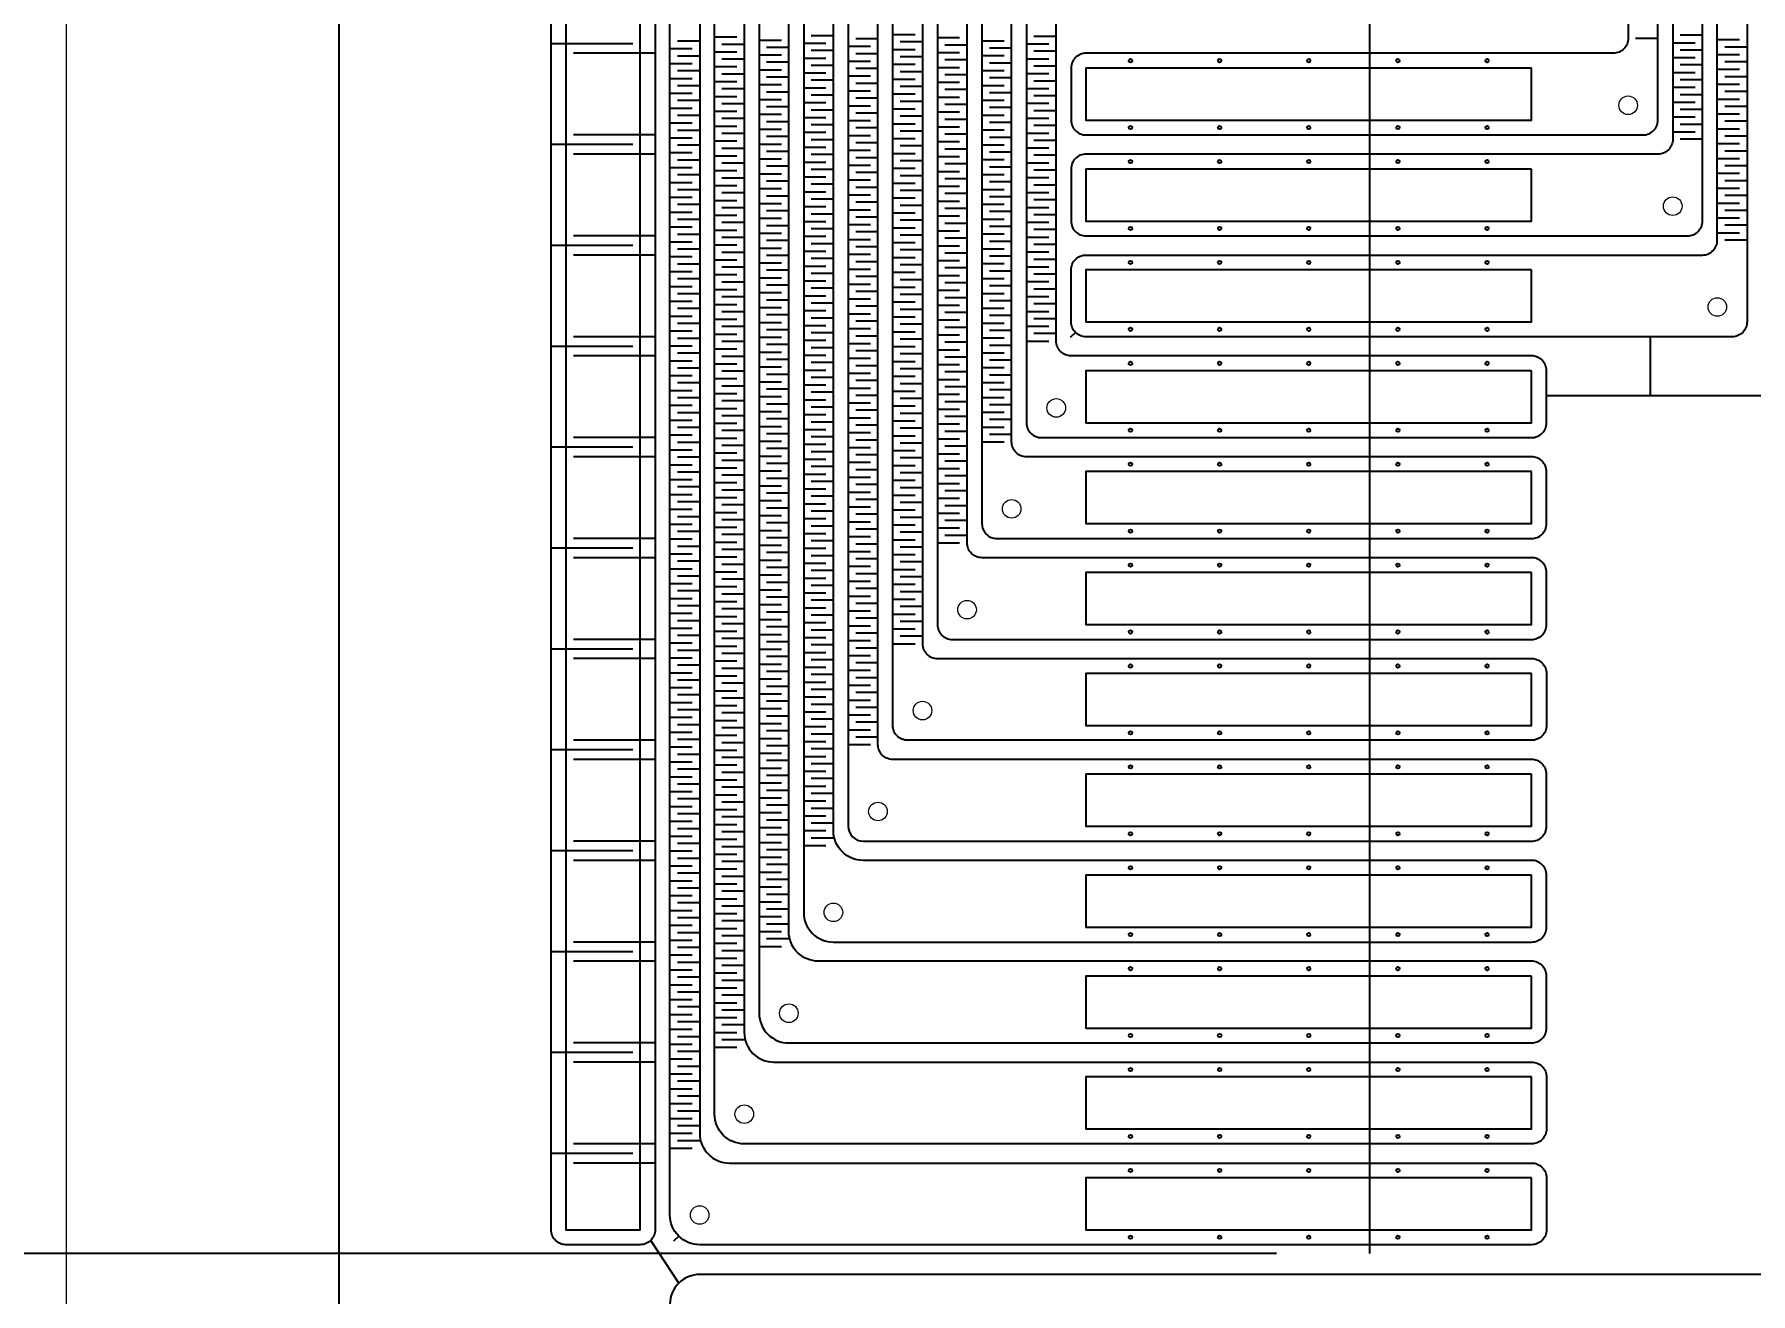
# Model space of a CAD drawing. Header units: millimetres. Extents: x -11.4 to 40, y -7.5 to 70.
# Drawn here: x -0.22 to 11.34, y 7.46 to 15.93 of the extents above; entities that cross this region are included whole.
import ezdxf

# ---------------------------------------------------------------- set-up
doc = ezdxf.new("R2010")
doc.units = ezdxf.units.MM
for name, color, linetype in [('Cut Through All', 3, 'Continuous'), ('DEF POINTS', 7, 'Continuous'), ('Expose Silicone', 1, 'Continuous'), ('Metal Tracks', 2, 'Continuous')]:
    doc.layers.add(name, color=color, linetype=linetype)
doc.styles.get("Standard").update_dxf_attribs({"font": 'arial.ttf'})
doc.dimstyles.new('ISO-25', dxfattribs={"dimtxt": 2.5, "dimasz": 2.5, "dimexe": 1.25, "dimexo": 0.625, "dimtad": 1, "dimtxsty": 'Standard', "dimcen": 2.5, "dimadec": 0, "dimazin": 0, "dimtfac": 1, "dimtmove": 0, "dimatfit": 3, "dimfxl": 1, "dimarcsym": 0})

# ---------------------------------------------------------------- blocks, each defined once
blk = doc.blocks.new('*D20')
at = {"layer": 'Defpoints', "color": 0, "lineweight": -2, "transparency": 16777216}
for p, q in [((8.144, 17.226), (-3.364, 17.226)), ((-2.114, 10.226), (-2.114, 14.726)), ((8.144, 7.726), (-3.364, 7.726))]:
    blk.add_line(p, q, dxfattribs=at)
at = {"layer": 'Defpoints', "color": 0, "transparency": 16777216}
for p in [(-2.114, 17.226), (8.769, 17.226), (8.769, 7.726)]:
    blk.add_point(p, dxfattribs=at)
for points in [[(-2.53, 14.726), (-1.697, 14.726), (-2.114, 17.226)], [(-2.53, 10.226), (-1.697, 10.226), (-2.114, 7.726)]]:
    blk.add_solid(points, dxfattribs=at)
at = {"layer": 'Defpoints', "color": 0, "transparency": 16777216, "insert": (-4.241, 12.476), "char_height": 2.5, "attachment_point": 5, "rotation": 90}
blk.add_mtext('9,5', dxfattribs=at)
blk = doc.blocks.new('*D21')
at = {"layer": 'Defpoints', "color": 0, "lineweight": -2, "transparency": 16777216}
for p, q in [((-7.59, 10.226), (-7.59, 12.726)), ((8.144, 7.726), (-8.84, 7.726)), ((-7.59, 7.726), (-7.59, 5.296)), ((8.211, 5.296), (-8.84, 5.296)), ((-7.59, 2.796), (-7.59, -7.491))]:
    blk.add_line(p, q, dxfattribs=at)
at = {"layer": 'Defpoints', "color": 0, "transparency": 16777216}
for p in [(8.769, 7.726), (-7.59, 5.296), (8.836, 5.296)]:
    blk.add_point(p, dxfattribs=at)
for points in [[(-8.006, 10.226), (-7.173, 10.226), (-7.59, 7.726)], [(-8.006, 2.796), (-7.173, 2.796), (-7.59, 5.296)]]:
    blk.add_solid(points, dxfattribs=at)
at = {"layer": 'Defpoints', "color": 0, "transparency": 16777216, "insert": (-9.717, -3.597), "char_height": 2.5, "attachment_point": 5, "rotation": 90}
blk.add_mtext('2,43', dxfattribs=at)

msp = doc.modelspace()

# ---------------------------------------------------------------- linework, layer by layer
at = {"layer": 'Cut Through All'}
msp.add_lwpolyline([(6.411, 50.491), (6.411, 23.865, -0.198912), (5.972, 22.804), (2.418, 19.25, 0.100333), (1.979, 18.588, 0.09665), (1.832, 17.836), (1.832, 7.109, 0.198912), (2.418, 5.695), (6.031, 2.083, 0.198912), (7.798, 1.35), (14.924, 1.35, 0.198912), (16.692, 2.083), (20.305, 5.695, 0.198912), (20.89, 7.109), (20.895, 17.836, 0.090554), (20.744, 18.588, 0.100333), (20.305, 19.25), (16.751, 22.804, -0.198912), (16.311, 23.865), (16.311, 50.491, -1)], format="xyb", dxfattribs=at)
at = {"layer": 'DEF POINTS', "linetype": 'Continuous', "lineweight": 0}
msp.add_lwpolyline([(0, 0), (0, 70), (40, 70), (40, 0)], close=True, dxfattribs=at)
at = {"layer": 'Defpoints'}
msp.add_line((8.769, 17.226), (8.769, 7.726), dxfattribs=at)
at = {"layer": 'Expose Silicone'}
for points in [[(3.361, 17.063), (3.361, 7.886), (3.861, 7.886), (3.861, 17.063)], [(9.861, 15.705), (6.861, 15.705), (6.861, 15.355), (9.861, 15.355)], [(9.861, 15.026), (6.861, 15.026), (6.861, 14.676), (9.861, 14.676)], [(9.861, 14.347), (6.861, 14.347), (6.861, 13.997), (9.861, 13.997)], [(9.861, 13.668), (6.861, 13.668), (6.861, 13.318), (9.861, 13.318)], [(9.861, 12.989), (6.861, 12.989), (6.861, 12.639), (9.861, 12.639)], [(9.861, 12.31), (6.861, 12.31), (6.861, 11.96), (9.861, 11.96)], [(9.861, 11.631), (6.861, 11.631), (6.861, 11.281), (9.861, 11.281)], [(9.861, 10.952), (6.861, 10.952), (6.861, 10.602), (9.861, 10.602)], [(9.861, 10.273), (6.861, 10.273), (6.861, 9.923), (9.861, 9.923)], [(9.861, 9.594), (6.861, 9.594), (6.861, 9.244), (9.861, 9.244)], [(9.861, 8.915), (6.861, 8.915), (6.861, 8.565), (9.861, 8.565)], [(9.861, 8.236), (6.861, 8.236), (6.861, 7.886), (9.861, 7.886)]]:
    msp.add_lwpolyline(points, close=True, dxfattribs=at)
at = {"layer": 'Metal Tracks'}
for p, q in [((3.811, 15.869), (3.261, 15.869)), ((4.061, 15.836), (4.211, 15.836)), ((4.261, 15.886), (4.111, 15.886)), ((4.361, 15.915), (4.511, 15.915)), ((4.561, 15.865), (4.411, 15.865)), ((4.661, 15.894), (4.811, 15.894)), ((4.861, 15.844), (4.711, 15.844)), ((4.961, 15.873), (5.111, 15.873)), ((5.161, 15.923), (5.011, 15.923)), ((5.261, 15.852), (5.411, 15.852)), ((5.461, 15.902), (5.311, 15.902)), ((5.561, 15.931), (5.711, 15.931)), ((5.561, 15.831), (5.711, 15.831)), ((5.761, 15.881), (5.611, 15.881)), ((5.861, 15.91), (6.011, 15.91)), ((6.061, 15.86), (5.911, 15.86)), ((6.161, 15.889), (6.311, 15.889)), ((6.361, 15.839), (6.211, 15.839)), ((6.461, 15.868), (6.611, 15.868)), ((6.661, 15.918), (6.511, 15.918)), ((10.711, 15.905), (10.561, 15.905)), ((10.811, 15.876), (10.961, 15.876)), ((11.011, 15.926), (10.861, 15.926)), ((11.111, 15.897), (11.261, 15.897)), ((11.311, 15.847), (11.161, 15.847)), ((3.961, 15.805), (3.411, 15.805)), ((4.061, 15.736), (4.211, 15.736)), ((4.261, 15.786), (4.111, 15.786)), ((4.361, 15.815), (4.511, 15.815)), ((4.361, 15.715), (4.511, 15.715)), ((4.561, 15.765), (4.411, 15.765)), ((4.661, 15.794), (4.811, 15.794)), ((4.861, 15.744), (4.711, 15.744)), ((4.961, 15.773), (5.111, 15.773)), ((5.161, 15.823), (5.011, 15.823)), ((5.161, 15.723), (5.011, 15.723)), ((5.261, 15.752), (5.411, 15.752)), ((5.461, 15.802), (5.311, 15.802)), ((5.561, 15.731), (5.711, 15.731)), ((5.761, 15.781), (5.611, 15.781)), ((5.861, 15.81), (6.011, 15.81)), ((6.061, 15.76), (5.911, 15.76)), ((6.161, 15.789), (6.311, 15.789)), ((6.361, 15.739), (6.211, 15.739)), ((6.461, 15.768), (6.611, 15.768)), ((6.661, 15.818), (6.511, 15.818)), ((6.661, 15.718), (6.511, 15.718)), ((10.811, 15.776), (10.961, 15.776)), ((11.011, 15.826), (10.861, 15.826)), ((11.011, 15.726), (10.861, 15.726)), ((11.111, 15.797), (11.261, 15.797)), ((11.311, 15.747), (11.161, 15.747)), ((4.061, 15.636), (4.211, 15.636)), ((4.261, 15.686), (4.111, 15.686)), ((4.361, 15.615), (4.511, 15.615)), ((4.561, 15.665), (4.411, 15.665)), ((4.661, 15.694), (4.811, 15.694)), ((4.861, 15.644), (4.711, 15.644)), ((4.961, 15.673), (5.111, 15.673)), ((5.161, 15.623), (5.011, 15.623)), ((5.261, 15.652), (5.411, 15.652)), ((5.461, 15.702), (5.311, 15.702)), ((5.461, 15.602), (5.311, 15.602)), ((5.561, 15.631), (5.711, 15.631)), ((5.761, 15.681), (5.611, 15.681)), ((5.861, 15.71), (6.011, 15.71)), ((5.861, 15.61), (6.011, 15.61)), ((6.061, 15.66), (5.911, 15.66)), ((6.161, 15.689), (6.311, 15.689)), ((6.361, 15.639), (6.211, 15.639)), ((6.461, 15.668), (6.611, 15.668)), ((6.661, 15.618), (6.511, 15.618)), ((10.811, 15.676), (10.961, 15.676)), ((11.011, 15.626), (10.861, 15.626)), ((11.111, 15.697), (11.261, 15.697)), ((11.111, 15.597), (11.261, 15.597)), ((11.311, 15.647), (11.161, 15.647)), ((4.061, 15.536), (4.211, 15.536)), ((4.261, 15.586), (4.111, 15.586)), ((4.261, 15.486), (4.111, 15.486)), ((4.361, 15.515), (4.511, 15.515)), ((4.561, 15.565), (4.411, 15.565)), ((4.661, 15.594), (4.811, 15.594)), ((4.661, 15.494), (4.811, 15.494)), ((4.861, 15.544), (4.711, 15.544)), ((4.961, 15.573), (5.111, 15.573)), ((5.161, 15.523), (5.011, 15.523)), ((5.261, 15.552), (5.411, 15.552)), ((5.461, 15.502), (5.311, 15.502)), ((5.561, 15.531), (5.711, 15.531)), ((5.761, 15.581), (5.611, 15.581)), ((5.861, 15.51), (6.011, 15.51)), ((6.061, 15.56), (5.911, 15.56)), ((6.161, 15.589), (6.311, 15.589)), ((6.161, 15.489), (6.311, 15.489)), ((6.361, 15.539), (6.211, 15.539)), ((6.461, 15.568), (6.611, 15.568)), ((6.661, 15.518), (6.511, 15.518)), ((10.811, 15.576), (10.961, 15.576)), ((11.011, 15.526), (10.861, 15.526)), ((11.111, 15.497), (11.261, 15.497)), ((11.311, 15.547), (11.161, 15.547)), ((4.061, 15.436), (4.211, 15.436)), ((4.261, 15.386), (4.111, 15.386)), ((4.361, 15.415), (4.511, 15.415)), ((4.561, 15.465), (4.411, 15.465)), ((4.661, 15.394), (4.811, 15.394)), ((4.861, 15.444), (4.711, 15.444)), ((4.961, 15.473), (5.111, 15.473)), ((4.961, 15.373), (5.111, 15.373)), ((5.161, 15.423), (5.011, 15.423)), ((5.261, 15.452), (5.411, 15.452)), ((5.461, 15.402), (5.311, 15.402)), ((5.561, 15.431), (5.711, 15.431)), ((5.761, 15.481), (5.611, 15.481)), ((5.761, 15.381), (5.611, 15.381)), ((5.861, 15.41), (6.011, 15.41)), ((6.061, 15.46), (5.911, 15.46)), ((6.161, 15.389), (6.311, 15.389)), ((6.361, 15.439), (6.211, 15.439)), ((6.461, 15.468), (6.611, 15.468)), ((6.461, 15.368), (6.611, 15.368)), ((6.661, 15.418), (6.511, 15.418)), ((10.811, 15.476), (10.961, 15.476)), ((10.811, 15.376), (10.961, 15.376)), ((11.011, 15.426), (10.861, 15.426)), ((11.111, 15.397), (11.261, 15.397)), ((11.311, 15.447), (11.161, 15.447)), ((3.961, 15.255), (3.411, 15.255)), ((4.061, 15.336), (4.211, 15.336)), ((4.261, 15.286), (4.111, 15.286)), ((4.361, 15.315), (4.511, 15.315)), ((4.561, 15.365), (4.411, 15.365)), ((4.561, 15.265), (4.411, 15.265)), ((4.661, 15.294), (4.811, 15.294)), ((4.861, 15.344), (4.711, 15.344)), ((4.961, 15.273), (5.111, 15.273)), ((5.161, 15.323), (5.011, 15.323)), ((5.261, 15.352), (5.411, 15.352)), ((5.261, 15.252), (5.411, 15.252)), ((5.461, 15.302), (5.311, 15.302)), ((5.561, 15.331), (5.711, 15.331)), ((5.761, 15.281), (5.611, 15.281)), ((5.861, 15.31), (6.011, 15.31)), ((6.061, 15.36), (5.911, 15.36)), ((6.061, 15.26), (5.911, 15.26)), ((6.161, 15.289), (6.311, 15.289)), ((6.361, 15.339), (6.211, 15.339)), ((6.461, 15.268), (6.611, 15.268)), ((6.661, 15.318), (6.511, 15.318)), ((10.811, 15.276), (10.961, 15.276)), ((11.011, 15.326), (10.861, 15.326)), ((11.111, 15.297), (11.261, 15.297)), ((11.311, 15.347), (11.161, 15.347)), ((3.811, 15.19), (3.261, 15.19)), ((4.061, 15.236), (4.211, 15.236)), ((4.061, 15.136), (4.211, 15.136)), ((4.261, 15.186), (4.111, 15.186)), ((4.361, 15.215), (4.511, 15.215)), ((4.561, 15.165), (4.411, 15.165)), ((4.661, 15.194), (4.811, 15.194)), ((4.861, 15.244), (4.711, 15.244)), ((4.861, 15.144), (4.711, 15.144)), ((4.961, 15.173), (5.111, 15.173)), ((5.161, 15.223), (5.011, 15.223)), ((5.261, 15.152), (5.411, 15.152)), ((5.461, 15.202), (5.311, 15.202)), ((5.561, 15.231), (5.711, 15.231)), ((5.761, 15.181), (5.611, 15.181)), ((5.861, 15.21), (6.011, 15.21)), ((6.061, 15.16), (5.911, 15.16)), ((6.161, 15.189), (6.311, 15.189)), ((6.361, 15.239), (6.211, 15.239)), ((6.361, 15.139), (6.211, 15.139)), ((6.461, 15.168), (6.611, 15.168)), ((6.661, 15.218), (6.511, 15.218)), ((11.011, 15.226), (10.861, 15.226)), ((11.111, 15.197), (11.261, 15.197)), ((11.311, 15.247), (11.161, 15.247)), ((11.311, 15.147), (11.161, 15.147)), ((3.961, 15.126), (3.411, 15.126)), ((4.061, 15.036), (4.211, 15.036)), ((4.261, 15.086), (4.111, 15.086)), ((4.361, 15.115), (4.511, 15.115)), ((4.561, 15.065), (4.411, 15.065)), ((4.661, 15.094), (4.811, 15.094)), ((4.861, 15.044), (4.711, 15.044)), ((4.961, 15.073), (5.111, 15.073)), ((5.161, 15.123), (5.011, 15.123)), ((5.161, 15.023), (5.011, 15.023)), ((5.261, 15.052), (5.411, 15.052)), ((5.461, 15.102), (5.311, 15.102)), ((5.561, 15.131), (5.711, 15.131)), ((5.561, 15.031), (5.711, 15.031)), ((5.761, 15.081), (5.611, 15.081)), ((5.861, 15.11), (6.011, 15.11)), ((6.061, 15.06), (5.911, 15.06)), ((6.161, 15.089), (6.311, 15.089)), ((6.361, 15.039), (6.211, 15.039)), ((6.461, 15.068), (6.611, 15.068)), ((6.661, 15.118), (6.511, 15.118)), ((11.111, 15.097), (11.261, 15.097)), ((11.311, 15.047), (11.161, 15.047)), ((4.061, 14.936), (4.211, 14.936)), ((4.261, 14.986), (4.111, 14.986)), ((4.361, 15.015), (4.511, 15.015)), ((4.361, 14.915), (4.511, 14.915)), ((4.561, 14.965), (4.411, 14.965)), ((4.661, 14.994), (4.811, 14.994)), ((4.861, 14.944), (4.711, 14.944)), ((4.961, 14.973), (5.111, 14.973)), ((5.161, 14.923), (5.011, 14.923)), ((5.261, 14.952), (5.411, 14.952)), ((5.461, 15.002), (5.311, 15.002)), ((5.561, 14.931), (5.711, 14.931)), ((5.761, 14.981), (5.611, 14.981)), ((5.861, 15.01), (6.011, 15.01)), ((5.861, 14.91), (6.011, 14.91)), ((6.061, 14.96), (5.911, 14.96)), ((6.161, 14.989), (6.311, 14.989)), ((6.361, 14.939), (6.211, 14.939)), ((6.461, 14.968), (6.611, 14.968)), ((6.661, 15.018), (6.511, 15.018)), ((6.661, 14.918), (6.511, 14.918)), ((11.111, 14.997), (11.261, 14.997)), ((11.311, 14.947), (11.161, 14.947)), ((4.061, 14.836), (4.211, 14.836)), ((4.261, 14.886), (4.111, 14.886)), ((4.361, 14.815), (4.511, 14.815)), ((4.561, 14.865), (4.411, 14.865)), ((4.661, 14.894), (4.811, 14.894)), ((4.661, 14.794), (4.811, 14.794)), ((4.861, 14.844), (4.711, 14.844)), ((4.961, 14.873), (5.111, 14.873)), ((5.161, 14.823), (5.011, 14.823)), ((5.261, 14.852), (5.411, 14.852)), ((5.461, 14.902), (5.311, 14.902)), ((5.461, 14.802), (5.311, 14.802)), ((5.561, 14.831), (5.711, 14.831)), ((5.761, 14.881), (5.611, 14.881)), ((5.861, 14.81), (6.011, 14.81)), ((6.061, 14.86), (5.911, 14.86)), ((6.161, 14.889), (6.311, 14.889)), ((6.161, 14.789), (6.311, 14.789)), ((6.361, 14.839), (6.211, 14.839)), ((6.461, 14.868), (6.611, 14.868)), ((6.661, 14.818), (6.511, 14.818)), ((11.111, 14.897), (11.261, 14.897)), ((11.111, 14.797), (11.261, 14.797)), ((11.311, 14.847), (11.161, 14.847)), ((4.061, 14.736), (4.211, 14.736)), ((4.261, 14.786), (4.111, 14.786)), ((4.261, 14.686), (4.111, 14.686)), ((4.361, 14.715), (4.511, 14.715)), ((4.561, 14.765), (4.411, 14.765)), ((4.661, 14.694), (4.811, 14.694)), ((4.861, 14.744), (4.711, 14.744)), ((4.961, 14.773), (5.111, 14.773)), ((4.961, 14.673), (5.111, 14.673)), ((5.161, 14.723), (5.011, 14.723)), ((5.261, 14.752), (5.411, 14.752)), ((5.461, 14.702), (5.311, 14.702)), ((5.561, 14.731), (5.711, 14.731)), ((5.761, 14.781), (5.611, 14.781)), ((5.761, 14.681), (5.611, 14.681)), ((5.861, 14.71), (6.011, 14.71)), ((6.061, 14.76), (5.911, 14.76)), ((6.161, 14.689), (6.311, 14.689)), ((6.361, 14.739), (6.211, 14.739)), ((6.461, 14.768), (6.611, 14.768)), ((6.661, 14.718), (6.511, 14.718)), ((11.111, 14.697), (11.261, 14.697)), ((11.311, 14.747), (11.161, 14.747)), ((3.961, 14.576), (3.411, 14.576)), ((4.061, 14.636), (4.211, 14.636)), ((4.261, 14.586), (4.111, 14.586)), ((4.361, 14.615), (4.511, 14.615)), ((4.561, 14.665), (4.411, 14.665)), ((4.561, 14.565), (4.411, 14.565)), ((4.661, 14.594), (4.811, 14.594)), ((4.861, 14.644), (4.711, 14.644)), ((4.961, 14.573), (5.111, 14.573)), ((5.161, 14.623), (5.011, 14.623)), ((5.261, 14.652), (5.411, 14.652)), ((5.461, 14.602), (5.311, 14.602)), ((5.561, 14.631), (5.711, 14.631)), ((5.761, 14.581), (5.611, 14.581)), ((5.861, 14.61), (6.011, 14.61)), ((6.061, 14.66), (5.911, 14.66)), ((6.061, 14.56), (5.911, 14.56)), ((6.161, 14.589), (6.311, 14.589)), ((6.361, 14.639), (6.211, 14.639)), ((6.461, 14.668), (6.611, 14.668)), ((6.461, 14.568), (6.611, 14.568)), ((6.661, 14.618), (6.511, 14.618)), ((11.111, 14.597), (11.261, 14.597)), ((11.311, 14.647), (11.161, 14.647)), ((3.811, 14.511), (3.261, 14.511)), ((3.961, 14.447), (3.411, 14.447)), ((4.061, 14.536), (4.211, 14.536)), ((4.261, 14.486), (4.111, 14.486)), ((4.361, 14.515), (4.511, 14.515)), ((4.561, 14.465), (4.411, 14.465)), ((4.661, 14.494), (4.811, 14.494)), ((4.861, 14.544), (4.711, 14.544)), ((4.861, 14.444), (4.711, 14.444)), ((4.961, 14.473), (5.111, 14.473)), ((5.161, 14.523), (5.011, 14.523)), ((5.261, 14.552), (5.411, 14.552)), ((5.261, 14.452), (5.411, 14.452)), ((5.461, 14.502), (5.311, 14.502)), ((5.561, 14.531), (5.711, 14.531)), ((5.761, 14.481), (5.611, 14.481)), ((5.861, 14.51), (6.011, 14.51)), ((6.061, 14.46), (5.911, 14.46)), ((6.161, 14.489), (6.311, 14.489)), ((6.361, 14.539), (6.211, 14.539)), ((6.461, 14.468), (6.611, 14.468)), ((6.661, 14.518), (6.511, 14.518)), ((11.311, 14.547), (11.161, 14.547)), ((4.061, 14.436), (4.211, 14.436)), ((4.061, 14.336), (4.211, 14.336)), ((4.261, 14.386), (4.111, 14.386)), ((4.361, 14.415), (4.511, 14.415)), ((4.561, 14.365), (4.411, 14.365)), ((4.661, 14.394), (4.811, 14.394)), ((4.861, 14.344), (4.711, 14.344)), ((4.961, 14.373), (5.111, 14.373)), ((5.161, 14.423), (5.011, 14.423)), ((5.261, 14.352), (5.411, 14.352)), ((5.461, 14.402), (5.311, 14.402)), ((5.561, 14.431), (5.711, 14.431)), ((5.561, 14.331), (5.711, 14.331)), ((5.761, 14.381), (5.611, 14.381)), ((5.861, 14.41), (6.011, 14.41)), ((6.061, 14.36), (5.911, 14.36)), ((6.161, 14.389), (6.311, 14.389)), ((6.361, 14.439), (6.211, 14.439)), ((6.361, 14.339), (6.211, 14.339)), ((6.461, 14.368), (6.611, 14.368)), ((6.661, 14.418), (6.511, 14.418)), ((4.061, 14.236), (4.211, 14.236)), ((4.261, 14.286), (4.111, 14.286)), ((4.361, 14.315), (4.511, 14.315)), ((4.361, 14.215), (4.511, 14.215)), ((4.561, 14.265), (4.411, 14.265)), ((4.661, 14.294), (4.811, 14.294)), ((4.861, 14.244), (4.711, 14.244)), ((4.961, 14.273), (5.111, 14.273)), ((5.161, 14.323), (5.011, 14.323)), ((5.161, 14.223), (5.011, 14.223)), ((5.261, 14.252), (5.411, 14.252)), ((5.461, 14.302), (5.311, 14.302)), ((5.561, 14.231), (5.711, 14.231)), ((5.761, 14.281), (5.611, 14.281)), ((5.861, 14.31), (6.011, 14.31)), ((6.061, 14.26), (5.911, 14.26)), ((6.161, 14.289), (6.311, 14.289)), ((6.361, 14.239), (6.211, 14.239)), ((6.461, 14.268), (6.611, 14.268)), ((6.661, 14.318), (6.511, 14.318)), ((6.661, 14.218), (6.511, 14.218)), ((4.061, 14.136), (4.211, 14.136)), ((4.261, 14.186), (4.111, 14.186)), ((4.361, 14.115), (4.511, 14.115)), ((4.561, 14.165), (4.411, 14.165)), ((4.661, 14.194), (4.811, 14.194)), ((4.861, 14.144), (4.711, 14.144)), ((4.961, 14.173), (5.111, 14.173)), ((5.161, 14.123), (5.011, 14.123)), ((5.261, 14.152), (5.411, 14.152)), ((5.461, 14.202), (5.311, 14.202)), ((5.461, 14.102), (5.311, 14.102)), ((5.561, 14.131), (5.711, 14.131)), ((5.761, 14.181), (5.611, 14.181)), ((5.861, 14.21), (6.011, 14.21)), ((5.861, 14.11), (6.011, 14.11)), ((6.061, 14.16), (5.911, 14.16)), ((6.161, 14.189), (6.311, 14.189)), ((6.361, 14.139), (6.211, 14.139)), ((6.461, 14.168), (6.611, 14.168)), ((6.661, 14.118), (6.511, 14.118)), ((4.061, 14.036), (4.211, 14.036)), ((4.261, 14.086), (4.111, 14.086)), ((4.261, 13.986), (4.111, 13.986)), ((4.361, 14.015), (4.511, 14.015)), ((4.561, 14.065), (4.411, 14.065)), ((4.661, 14.094), (4.811, 14.094)), ((4.661, 13.994), (4.811, 13.994)), ((4.861, 14.044), (4.711, 14.044)), ((4.961, 14.073), (5.111, 14.073)), ((5.161, 14.023), (5.011, 14.023)), ((5.261, 14.052), (5.411, 14.052)), ((5.461, 14.002), (5.311, 14.002)), ((5.561, 14.031), (5.711, 14.031)), ((5.761, 14.081), (5.611, 14.081)), ((5.761, 13.981), (5.611, 13.981)), ((5.861, 14.01), (6.011, 14.01)), ((6.061, 14.06), (5.911, 14.06)), ((6.161, 14.089), (6.311, 14.089)), ((6.161, 13.989), (6.311, 13.989)), ((6.361, 14.039), (6.211, 14.039)), ((6.461, 14.068), (6.611, 14.068)), ((6.661, 14.018), (6.511, 14.018)), ((3.961, 13.897), (3.411, 13.897)), ((4.061, 13.936), (4.211, 13.936)), ((4.261, 13.886), (4.111, 13.886)), ((4.361, 13.915), (4.511, 13.915)), ((4.561, 13.965), (4.411, 13.965)), ((4.561, 13.865), (4.411, 13.865)), ((4.661, 13.894), (4.811, 13.894)), ((4.861, 13.944), (4.711, 13.944)), ((4.961, 13.973), (5.111, 13.973)), ((4.961, 13.873), (5.111, 13.873)), ((5.161, 13.923), (5.011, 13.923)), ((5.261, 13.952), (5.411, 13.952)), ((5.461, 13.902), (5.311, 13.902)), ((5.561, 13.931), (5.711, 13.931)), ((5.761, 13.881), (5.611, 13.881)), ((5.861, 13.91), (6.011, 13.91)), ((6.061, 13.96), (5.911, 13.96)), ((6.161, 13.889), (6.311, 13.889)), ((6.361, 13.939), (6.211, 13.939)), ((6.461, 13.968), (6.611, 13.968)), ((6.461, 13.868), (6.611, 13.868)), ((6.661, 13.918), (6.511, 13.918)), ((6.791, 13.926), (6.755, 13.891)), ((10.661, 13.501), (10.661, 13.897)), ((3.811, 13.832), (3.261, 13.832)), ((3.961, 13.768), (3.411, 13.768)), ((4.061, 13.836), (4.211, 13.836)), ((4.261, 13.786), (4.111, 13.786)), ((4.361, 13.815), (4.511, 13.815)), ((4.561, 13.765), (4.411, 13.765)), ((4.661, 13.794), (4.811, 13.794)), ((4.861, 13.844), (4.711, 13.844)), ((4.961, 13.773), (5.111, 13.773)), ((5.161, 13.823), (5.011, 13.823)), ((5.261, 13.852), (5.411, 13.852)), ((5.261, 13.752), (5.411, 13.752)), ((5.461, 13.802), (5.311, 13.802)), ((5.561, 13.831), (5.711, 13.831)), ((5.761, 13.781), (5.611, 13.781)), ((5.861, 13.81), (6.011, 13.81)), ((6.061, 13.86), (5.911, 13.86)), ((6.061, 13.76), (5.911, 13.76)), ((6.161, 13.789), (6.311, 13.789)), ((6.361, 13.839), (6.211, 13.839)), ((4.061, 13.736), (4.211, 13.736)), ((4.061, 13.636), (4.211, 13.636)), ((4.261, 13.686), (4.111, 13.686)), ((4.361, 13.715), (4.511, 13.715)), ((4.561, 13.665), (4.411, 13.665)), ((4.661, 13.694), (4.811, 13.694)), ((4.861, 13.744), (4.711, 13.744)), ((4.861, 13.644), (4.711, 13.644)), ((4.961, 13.673), (5.111, 13.673)), ((5.161, 13.723), (5.011, 13.723)), ((5.261, 13.652), (5.411, 13.652)), ((5.461, 13.702), (5.311, 13.702)), ((5.561, 13.731), (5.711, 13.731)), ((5.761, 13.681), (5.611, 13.681)), ((5.861, 13.71), (6.011, 13.71)), ((6.061, 13.66), (5.911, 13.66)), ((6.161, 13.689), (6.311, 13.689)), ((6.361, 13.739), (6.211, 13.739)), ((6.361, 13.639), (6.211, 13.639)), ((4.061, 13.536), (4.211, 13.536)), ((4.261, 13.586), (4.111, 13.586)), ((4.361, 13.615), (4.511, 13.615)), ((4.561, 13.565), (4.411, 13.565)), ((4.661, 13.594), (4.811, 13.594)), ((4.861, 13.544), (4.711, 13.544)), ((4.961, 13.573), (5.111, 13.573)), ((5.161, 13.623), (5.011, 13.623)), ((5.161, 13.523), (5.011, 13.523)), ((5.261, 13.552), (5.411, 13.552)), ((5.461, 13.602), (5.311, 13.602)), ((5.561, 13.631), (5.711, 13.631)), ((5.561, 13.531), (5.711, 13.531)), ((5.761, 13.581), (5.611, 13.581)), ((5.861, 13.61), (6.011, 13.61)), ((6.061, 13.56), (5.911, 13.56)), ((6.161, 13.589), (6.311, 13.589)), ((6.361, 13.539), (6.211, 13.539)), ((4.061, 13.436), (4.211, 13.436)), ((4.261, 13.486), (4.111, 13.486)), ((4.361, 13.515), (4.511, 13.515)), ((4.361, 13.415), (4.511, 13.415)), ((4.561, 13.465), (4.411, 13.465)), ((4.661, 13.494), (4.811, 13.494)), ((4.861, 13.444), (4.711, 13.444)), ((4.961, 13.473), (5.111, 13.473)), ((5.161, 13.423), (5.011, 13.423)), ((5.261, 13.452), (5.411, 13.452)), ((5.461, 13.502), (5.311, 13.502)), ((5.461, 13.402), (5.311, 13.402)), ((5.561, 13.431), (5.711, 13.431)), ((5.761, 13.481), (5.611, 13.481)), ((5.861, 13.51), (6.011, 13.51)), ((5.861, 13.41), (6.011, 13.41)), ((6.061, 13.46), (5.911, 13.46)), ((6.161, 13.489), (6.311, 13.489)), ((6.361, 13.439), (6.211, 13.439)), ((9.961, 13.501), (12.758, 13.501)), ((4.061, 13.336), (4.211, 13.336)), ((4.261, 13.386), (4.111, 13.386)), ((4.361, 13.315), (4.511, 13.315)), ((4.561, 13.365), (4.411, 13.365)), ((4.661, 13.394), (4.811, 13.394)), ((4.661, 13.294), (4.811, 13.294)), ((4.861, 13.344), (4.711, 13.344)), ((4.961, 13.373), (5.111, 13.373)), ((5.161, 13.323), (5.011, 13.323)), ((5.261, 13.352), (5.411, 13.352)), ((5.461, 13.302), (5.311, 13.302)), ((5.561, 13.331), (5.711, 13.331)), ((5.761, 13.381), (5.611, 13.381)), ((5.861, 13.31), (6.011, 13.31)), ((6.061, 13.36), (5.911, 13.36)), ((6.161, 13.389), (6.311, 13.389)), ((6.161, 13.289), (6.311, 13.289)), ((6.361, 13.339), (6.211, 13.339)), ((3.961, 13.218), (3.411, 13.218)), ((4.061, 13.236), (4.211, 13.236)), ((4.261, 13.286), (4.111, 13.286)), ((4.261, 13.186), (4.111, 13.186)), ((4.361, 13.215), (4.511, 13.215)), ((4.561, 13.265), (4.411, 13.265)), ((4.661, 13.194), (4.811, 13.194)), ((4.861, 13.244), (4.711, 13.244)), ((4.961, 13.273), (5.111, 13.273)), ((4.961, 13.173), (5.111, 13.173)), ((5.161, 13.223), (5.011, 13.223)), ((5.261, 13.252), (5.411, 13.252)), ((5.461, 13.202), (5.311, 13.202)), ((5.561, 13.231), (5.711, 13.231)), ((5.761, 13.281), (5.611, 13.281)), ((5.761, 13.181), (5.611, 13.181)), ((5.861, 13.21), (6.011, 13.21)), ((6.061, 13.26), (5.911, 13.26)), ((6.161, 13.189), (6.311, 13.189)), ((6.361, 13.239), (6.211, 13.239)), ((3.811, 13.153), (3.261, 13.153)), ((3.961, 13.089), (3.411, 13.089)), ((4.061, 13.136), (4.211, 13.136)), ((4.261, 13.086), (4.111, 13.086)), ((4.361, 13.115), (4.511, 13.115)), ((4.561, 13.165), (4.411, 13.165)), ((4.561, 13.065), (4.411, 13.065)), ((4.661, 13.094), (4.811, 13.094)), ((4.861, 13.144), (4.711, 13.144)), ((4.961, 13.073), (5.111, 13.073)), ((5.161, 13.123), (5.011, 13.123)), ((5.261, 13.152), (5.411, 13.152)), ((5.461, 13.102), (5.311, 13.102)), ((5.561, 13.131), (5.711, 13.131)), ((5.761, 13.081), (5.611, 13.081)), ((5.861, 13.11), (6.011, 13.11)), ((6.061, 13.16), (5.911, 13.16)), ((6.061, 13.06), (5.911, 13.06)), ((4.061, 13.036), (4.211, 13.036)), ((4.261, 12.986), (4.111, 12.986)), ((4.361, 13.015), (4.511, 13.015)), ((4.561, 12.965), (4.411, 12.965)), ((4.661, 12.994), (4.811, 12.994)), ((4.861, 13.044), (4.711, 13.044)), ((4.861, 12.944), (4.711, 12.944)), ((4.961, 12.973), (5.111, 12.973)), ((5.161, 13.023), (5.011, 13.023)), ((5.261, 13.052), (5.411, 13.052)), ((5.261, 12.952), (5.411, 12.952)), ((5.461, 13.002), (5.311, 13.002)), ((5.561, 13.031), (5.711, 13.031)), ((5.761, 12.981), (5.611, 12.981)), ((5.861, 13.01), (6.011, 13.01)), ((6.061, 12.96), (5.911, 12.96)), ((4.061, 12.936), (4.211, 12.936)), ((4.061, 12.836), (4.211, 12.836)), ((4.261, 12.886), (4.111, 12.886)), ((4.361, 12.915), (4.511, 12.915)), ((4.561, 12.865), (4.411, 12.865)), ((4.661, 12.894), (4.811, 12.894)), ((4.861, 12.844), (4.711, 12.844)), ((4.961, 12.873), (5.111, 12.873)), ((5.161, 12.923), (5.011, 12.923)), ((5.261, 12.852), (5.411, 12.852)), ((5.461, 12.902), (5.311, 12.902)), ((5.561, 12.931), (5.711, 12.931)), ((5.561, 12.831), (5.711, 12.831)), ((5.761, 12.881), (5.611, 12.881)), ((5.861, 12.91), (6.011, 12.91)), ((6.061, 12.86), (5.911, 12.86)), ((4.061, 12.736), (4.211, 12.736)), ((4.261, 12.786), (4.111, 12.786)), ((4.361, 12.815), (4.511, 12.815)), ((4.361, 12.715), (4.511, 12.715)), ((4.561, 12.765), (4.411, 12.765)), ((4.661, 12.794), (4.811, 12.794)), ((4.861, 12.744), (4.711, 12.744)), ((4.961, 12.773), (5.111, 12.773)), ((5.161, 12.823), (5.011, 12.823)), ((5.161, 12.723), (5.011, 12.723)), ((5.261, 12.752), (5.411, 12.752)), ((5.461, 12.802), (5.311, 12.802)), ((5.561, 12.731), (5.711, 12.731)), ((5.761, 12.781), (5.611, 12.781)), ((5.861, 12.81), (6.011, 12.81)), ((5.861, 12.71), (6.011, 12.71)), ((6.061, 12.76), (5.911, 12.76)), ((4.061, 12.636), (4.211, 12.636)), ((4.261, 12.686), (4.111, 12.686)), ((4.361, 12.615), (4.511, 12.615)), ((4.561, 12.665), (4.411, 12.665)), ((4.661, 12.694), (4.811, 12.694)), ((4.661, 12.594), (4.811, 12.594)), ((4.861, 12.644), (4.711, 12.644)), ((4.961, 12.673), (5.111, 12.673)), ((5.161, 12.623), (5.011, 12.623)), ((5.261, 12.652), (5.411, 12.652)), ((5.461, 12.702), (5.311, 12.702)), ((5.461, 12.602), (5.311, 12.602)), ((5.561, 12.631), (5.711, 12.631)), ((5.761, 12.681), (5.611, 12.681)), ((5.861, 12.61), (6.011, 12.61)), ((6.061, 12.66), (5.911, 12.66)), ((3.961, 12.539), (3.411, 12.539)), ((4.061, 12.536), (4.211, 12.536)), ((4.261, 12.586), (4.111, 12.586)), ((4.261, 12.486), (4.111, 12.486)), ((4.361, 12.515), (4.511, 12.515)), ((4.561, 12.565), (4.411, 12.565)), ((4.661, 12.494), (4.811, 12.494)), ((4.861, 12.544), (4.711, 12.544)), ((4.961, 12.573), (5.111, 12.573)), ((5.161, 12.523), (5.011, 12.523)), ((5.261, 12.552), (5.411, 12.552)), ((5.461, 12.502), (5.311, 12.502)), ((5.561, 12.531), (5.711, 12.531)), ((5.761, 12.581), (5.611, 12.581)), ((5.761, 12.481), (5.611, 12.481)), ((5.861, 12.51), (6.011, 12.51)), ((6.061, 12.56), (5.911, 12.56)), ((3.811, 12.474), (3.261, 12.474)), ((3.961, 12.41), (3.411, 12.41)), ((4.061, 12.436), (4.211, 12.436)), ((4.261, 12.386), (4.111, 12.386)), ((4.361, 12.415), (4.511, 12.415)), ((4.561, 12.465), (4.411, 12.465)), ((4.561, 12.365), (4.411, 12.365)), ((4.661, 12.394), (4.811, 12.394)), ((4.861, 12.444), (4.711, 12.444)), ((4.961, 12.473), (5.111, 12.473)), ((4.961, 12.373), (5.111, 12.373)), ((5.161, 12.423), (5.011, 12.423)), ((5.261, 12.452), (5.411, 12.452)), ((5.461, 12.402), (5.311, 12.402)), ((5.561, 12.431), (5.711, 12.431)), ((5.761, 12.381), (5.611, 12.381)), ((4.061, 12.336), (4.211, 12.336)), ((4.261, 12.286), (4.111, 12.286)), ((4.361, 12.315), (4.511, 12.315)), ((4.561, 12.265), (4.411, 12.265)), ((4.661, 12.294), (4.811, 12.294)), ((4.861, 12.344), (4.711, 12.344)), ((4.961, 12.273), (5.111, 12.273)), ((5.161, 12.323), (5.011, 12.323)), ((5.261, 12.352), (5.411, 12.352)), ((5.261, 12.252), (5.411, 12.252)), ((5.461, 12.302), (5.311, 12.302)), ((5.561, 12.331), (5.711, 12.331)), ((5.761, 12.281), (5.611, 12.281)), ((4.061, 12.236), (4.211, 12.236)), ((4.061, 12.136), (4.211, 12.136)), ((4.261, 12.186), (4.111, 12.186)), ((4.361, 12.215), (4.511, 12.215)), ((4.561, 12.165), (4.411, 12.165)), ((4.661, 12.194), (4.811, 12.194)), ((4.861, 12.244), (4.711, 12.244)), ((4.861, 12.144), (4.711, 12.144)), ((4.961, 12.173), (5.111, 12.173)), ((5.161, 12.223), (5.011, 12.223)), ((5.261, 12.152), (5.411, 12.152)), ((5.461, 12.202), (5.311, 12.202)), ((5.561, 12.231), (5.711, 12.231)), ((5.561, 12.131), (5.711, 12.131)), ((5.761, 12.181), (5.611, 12.181)), ((4.061, 12.036), (4.211, 12.036)), ((4.261, 12.086), (4.111, 12.086)), ((4.361, 12.115), (4.511, 12.115)), ((4.561, 12.065), (4.411, 12.065)), ((4.661, 12.094), (4.811, 12.094)), ((4.861, 12.044), (4.711, 12.044)), ((4.961, 12.073), (5.111, 12.073)), ((5.161, 12.123), (5.011, 12.123)), ((5.161, 12.023), (5.011, 12.023)), ((5.261, 12.052), (5.411, 12.052)), ((5.461, 12.102), (5.311, 12.102)), ((5.561, 12.031), (5.711, 12.031)), ((5.761, 12.081), (5.611, 12.081)), ((4.061, 11.936), (4.211, 11.936)), ((4.261, 11.986), (4.111, 11.986)), ((4.361, 12.015), (4.511, 12.015)), ((4.361, 11.915), (4.511, 11.915)), ((4.561, 11.965), (4.411, 11.965)), ((4.661, 11.994), (4.811, 11.994)), ((4.861, 11.944), (4.711, 11.944)), ((4.961, 11.973), (5.111, 11.973)), ((5.161, 11.923), (5.011, 11.923)), ((5.261, 11.952), (5.411, 11.952)), ((5.461, 12.002), (5.311, 12.002)), ((5.461, 11.902), (5.311, 11.902)), ((5.561, 11.931), (5.711, 11.931)), ((5.761, 11.981), (5.611, 11.981)), ((3.811, 11.795), (3.261, 11.795)), ((3.961, 11.86), (3.411, 11.86)), ((4.061, 11.836), (4.211, 11.836)), ((4.261, 11.886), (4.111, 11.886)), ((4.261, 11.786), (4.111, 11.786)), ((4.361, 11.815), (4.511, 11.815)), ((4.561, 11.865), (4.411, 11.865)), ((4.661, 11.894), (4.811, 11.894)), ((4.661, 11.794), (4.811, 11.794)), ((4.861, 11.844), (4.711, 11.844)), ((4.961, 11.873), (5.111, 11.873)), ((5.161, 11.823), (5.011, 11.823)), ((5.261, 11.852), (5.411, 11.852)), ((5.461, 11.802), (5.311, 11.802)), ((5.561, 11.831), (5.711, 11.831)), ((5.761, 11.881), (5.611, 11.881)), ((3.961, 11.731), (3.411, 11.731)), ((4.061, 11.736), (4.211, 11.736)), ((4.261, 11.686), (4.111, 11.686)), ((4.361, 11.715), (4.511, 11.715)), ((4.561, 11.765), (4.411, 11.765)), ((4.661, 11.694), (4.811, 11.694)), ((4.861, 11.744), (4.711, 11.744)), ((4.961, 11.773), (5.111, 11.773)), ((4.961, 11.673), (5.111, 11.673)), ((5.161, 11.723), (5.011, 11.723)), ((5.261, 11.752), (5.411, 11.752)), ((5.461, 11.702), (5.311, 11.702)), ((4.061, 11.636), (4.211, 11.636)), ((4.261, 11.586), (4.111, 11.586)), ((4.361, 11.615), (4.511, 11.615)), ((4.561, 11.665), (4.411, 11.665)), ((4.561, 11.565), (4.411, 11.565)), ((4.661, 11.594), (4.811, 11.594)), ((4.861, 11.644), (4.711, 11.644)), ((4.961, 11.573), (5.111, 11.573)), ((5.161, 11.623), (5.011, 11.623)), ((5.261, 11.652), (5.411, 11.652)), ((5.461, 11.602), (5.311, 11.602)), ((4.061, 11.536), (4.211, 11.536)), ((4.261, 11.486), (4.111, 11.486)), ((4.361, 11.515), (4.511, 11.515)), ((4.561, 11.465), (4.411, 11.465)), ((4.661, 11.494), (4.811, 11.494)), ((4.861, 11.544), (4.711, 11.544)), ((4.861, 11.444), (4.711, 11.444)), ((4.961, 11.473), (5.111, 11.473)), ((5.161, 11.523), (5.011, 11.523)), ((5.261, 11.552), (5.411, 11.552)), ((5.261, 11.452), (5.411, 11.452)), ((5.461, 11.502), (5.311, 11.502)), ((4.061, 11.436), (4.211, 11.436)), ((4.061, 11.336), (4.211, 11.336)), ((4.261, 11.386), (4.111, 11.386)), ((4.361, 11.415), (4.511, 11.415)), ((4.561, 11.365), (4.411, 11.365)), ((4.661, 11.394), (4.811, 11.394)), ((4.861, 11.344), (4.711, 11.344)), ((4.961, 11.373), (5.111, 11.373)), ((5.161, 11.423), (5.011, 11.423)), ((5.161, 11.323), (5.011, 11.323)), ((5.261, 11.352), (5.411, 11.352)), ((5.461, 11.402), (5.311, 11.402)), ((4.061, 11.236), (4.211, 11.236)), ((4.261, 11.286), (4.111, 11.286)), ((4.361, 11.315), (4.511, 11.315)), ((4.361, 11.215), (4.511, 11.215)), ((4.561, 11.265), (4.411, 11.265)), ((4.661, 11.294), (4.811, 11.294)), ((4.861, 11.244), (4.711, 11.244)), ((4.961, 11.273), (5.111, 11.273)), ((5.161, 11.223), (5.011, 11.223)), ((5.261, 11.252), (5.411, 11.252)), ((5.461, 11.302), (5.311, 11.302)), ((3.811, 11.116), (3.261, 11.116)), ((3.961, 11.181), (3.411, 11.181)), ((4.061, 11.136), (4.211, 11.136)), ((4.261, 11.186), (4.111, 11.186)), ((4.361, 11.115), (4.511, 11.115)), ((4.561, 11.165), (4.411, 11.165)), ((4.661, 11.194), (4.811, 11.194)), ((4.661, 11.094), (4.811, 11.094)), ((4.861, 11.144), (4.711, 11.144)), ((4.961, 11.173), (5.111, 11.173)), ((5.161, 11.123), (5.011, 11.123)), ((5.261, 11.152), (5.411, 11.152)), ((5.461, 11.202), (5.311, 11.202)), ((3.961, 11.052), (3.411, 11.052)), ((4.061, 11.036), (4.211, 11.036)), ((4.261, 11.086), (4.111, 11.086)), ((4.261, 10.986), (4.111, 10.986)), ((4.361, 11.015), (4.511, 11.015)), ((4.561, 11.065), (4.411, 11.065)), ((4.661, 10.994), (4.811, 10.994)), ((4.861, 11.044), (4.711, 11.044)), ((4.961, 11.073), (5.111, 11.073)), ((5.161, 11.023), (5.011, 11.023)), ((4.061, 10.936), (4.211, 10.936)), ((4.261, 10.886), (4.111, 10.886)), ((4.361, 10.915), (4.511, 10.915)), ((4.561, 10.965), (4.411, 10.965)), ((4.561, 10.865), (4.411, 10.865)), ((4.661, 10.894), (4.811, 10.894)), ((4.861, 10.944), (4.711, 10.944)), ((4.961, 10.973), (5.111, 10.973)), ((4.961, 10.873), (5.111, 10.873)), ((5.161, 10.923), (5.011, 10.923)), ((4.061, 10.836), (4.211, 10.836)), ((4.261, 10.786), (4.111, 10.786)), ((4.361, 10.815), (4.511, 10.815)), ((4.561, 10.765), (4.411, 10.765)), ((4.661, 10.794), (4.811, 10.794)), ((4.861, 10.844), (4.711, 10.844)), ((4.961, 10.773), (5.111, 10.773)), ((5.161, 10.823), (5.011, 10.823)), ((4.061, 10.736), (4.211, 10.736)), ((4.061, 10.636), (4.211, 10.636)), ((4.261, 10.686), (4.111, 10.686)), ((4.361, 10.715), (4.511, 10.715)), ((4.561, 10.665), (4.411, 10.665)), ((4.661, 10.694), (4.811, 10.694)), ((4.861, 10.744), (4.711, 10.744)), ((4.861, 10.644), (4.711, 10.644)), ((4.961, 10.673), (5.111, 10.673)), ((5.161, 10.723), (5.011, 10.723)), ((4.061, 10.536), (4.211, 10.536)), ((4.261, 10.586), (4.111, 10.586)), ((4.361, 10.615), (4.511, 10.615)), ((4.361, 10.515), (4.511, 10.515)), ((4.561, 10.565), (4.411, 10.565)), ((4.661, 10.594), (4.811, 10.594)), ((4.861, 10.544), (4.711, 10.544)), ((4.961, 10.573), (5.111, 10.573)), ((5.161, 10.623), (5.011, 10.623)), ((5.168, 10.523), (5.011, 10.523)), ((3.811, 10.437), (3.261, 10.437)), ((3.961, 10.502), (3.411, 10.502)), ((4.061, 10.436), (4.211, 10.436)), ((4.261, 10.486), (4.111, 10.486)), ((4.361, 10.415), (4.511, 10.415)), ((4.561, 10.465), (4.411, 10.465)), ((4.661, 10.494), (4.811, 10.494)), ((4.861, 10.444), (4.711, 10.444)), ((4.961, 10.473), (5.111, 10.473)), ((3.961, 10.373), (3.411, 10.373)), ((4.061, 10.336), (4.211, 10.336)), ((4.261, 10.386), (4.111, 10.386)), ((4.261, 10.286), (4.111, 10.286)), ((4.361, 10.315), (4.511, 10.315)), ((4.561, 10.365), (4.411, 10.365)), ((4.661, 10.394), (4.811, 10.394)), ((4.661, 10.294), (4.811, 10.294)), ((4.861, 10.344), (4.711, 10.344)), ((4.061, 10.236), (4.211, 10.236)), ((4.261, 10.186), (4.111, 10.186)), ((4.361, 10.215), (4.511, 10.215)), ((4.561, 10.265), (4.411, 10.265)), ((4.661, 10.194), (4.811, 10.194)), ((4.861, 10.244), (4.711, 10.244)), ((4.061, 10.136), (4.211, 10.136)), ((4.261, 10.086), (4.111, 10.086)), ((4.361, 10.115), (4.511, 10.115)), ((4.561, 10.165), (4.411, 10.165)), ((4.561, 10.065), (4.411, 10.065)), ((4.661, 10.094), (4.811, 10.094)), ((4.861, 10.144), (4.711, 10.144)), ((4.061, 10.036), (4.211, 10.036)), ((4.061, 9.936), (4.211, 9.936)), ((4.261, 9.986), (4.111, 9.986)), ((4.361, 10.015), (4.511, 10.015)), ((4.561, 9.965), (4.411, 9.965)), ((4.661, 9.994), (4.811, 9.994)), ((4.861, 10.044), (4.711, 10.044)), ((4.861, 9.944), (4.711, 9.944)), ((3.961, 9.823), (3.411, 9.823)), ((4.061, 9.836), (4.211, 9.836)), ((4.261, 9.886), (4.111, 9.886)), ((4.361, 9.915), (4.511, 9.915)), ((4.561, 9.865), (4.411, 9.865)), ((4.661, 9.894), (4.811, 9.894)), ((4.868, 9.844), (4.711, 9.844)), ((3.811, 9.758), (3.261, 9.758)), ((4.061, 9.736), (4.211, 9.736)), ((4.261, 9.786), (4.111, 9.786)), ((4.361, 9.815), (4.511, 9.815)), ((4.361, 9.715), (4.511, 9.715)), ((4.561, 9.765), (4.411, 9.765)), ((4.661, 9.794), (4.811, 9.794)), ((3.961, 9.694), (3.411, 9.694)), ((4.061, 9.636), (4.211, 9.636)), ((4.261, 9.686), (4.111, 9.686)), ((4.361, 9.615), (4.511, 9.615)), ((4.561, 9.665), (4.411, 9.665)), ((4.061, 9.536), (4.211, 9.536)), ((4.261, 9.586), (4.111, 9.586)), ((4.261, 9.486), (4.111, 9.486)), ((4.361, 9.515), (4.511, 9.515)), ((4.561, 9.565), (4.411, 9.565)), ((4.061, 9.436), (4.211, 9.436)), ((4.261, 9.386), (4.111, 9.386)), ((4.361, 9.415), (4.511, 9.415)), ((4.561, 9.465), (4.411, 9.465)), ((4.561, 9.365), (4.411, 9.365)), ((4.061, 9.336), (4.211, 9.336)), ((4.261, 9.286), (4.111, 9.286)), ((4.361, 9.315), (4.511, 9.315)), ((4.561, 9.265), (4.411, 9.265)), ((3.961, 9.144), (3.411, 9.144)), ((4.061, 9.236), (4.211, 9.236)), ((4.061, 9.136), (4.211, 9.136)), ((4.261, 9.186), (4.111, 9.186)), ((4.361, 9.215), (4.511, 9.215)), ((4.568, 9.165), (4.411, 9.165)), ((3.811, 9.079), (3.261, 9.079)), ((3.961, 9.015), (3.411, 9.015)), ((4.061, 9.036), (4.211, 9.036)), ((4.261, 9.086), (4.111, 9.086)), ((4.361, 9.115), (4.511, 9.115)), ((4.061, 8.936), (4.211, 8.936)), ((4.261, 8.986), (4.111, 8.986)), ((4.061, 8.836), (4.211, 8.836)), ((4.261, 8.886), (4.111, 8.886)), ((4.261, 8.786), (4.111, 8.786)), ((4.061, 8.736), (4.211, 8.736)), ((4.261, 8.686), (4.111, 8.686)), ((4.061, 8.636), (4.211, 8.636)), ((4.261, 8.586), (4.111, 8.586)), ((3.961, 8.465), (3.411, 8.465)), ((4.061, 8.536), (4.211, 8.536)), ((4.061, 8.436), (4.211, 8.436)), ((4.268, 8.486), (4.111, 8.486)), ((3.811, 8.4), (3.261, 8.4)), ((3.961, 8.336), (3.411, 8.336)), ((4.12, 7.527), (3.932, 7.815)), ((4.12, 7.844), (4.084, 7.809))]:
    msp.add_line(p, q, dxfattribs=at)
for points in [[(6.461, 17.163), (6.461, 13.318, 0.414214), (6.561, 13.218), (9.861, 13.218, 0.414214), (9.961, 13.318), (9.961, 13.668, 0.414214), (9.861, 13.768), (6.761, 13.768, -0.414214), (6.661, 13.868), (6.661, 18.588), (6.661, 18.602, -0.198912), (6.72, 18.744), (9.738, 21.762, 0.198912), (9.811, 21.939), (9.811, 50.491, -1), (32.911, 50.491), (32.911, 21.806, 0.198912), (32.97, 21.664), (32.976, 21.658, -0.198912), (33.035, 21.516), (33.035, 17.288, 0.414214), (33.135, 17.188), (33.758, 17.188, 0.414214), (33.858, 17.288)], [(7.111, 50.491), (7.111, 23.036, -0.198912), (7.053, 22.895), (4.02, 19.862, 0.198912), (3.961, 19.721), (3.961, 7.886, -0.414214), (3.861, 7.786), (3.361, 7.786, -0.414214), (3.261, 7.886), (3.261, 18.558, -0.198912), (3.847, 19.972), (6.325, 22.451, 0.198912), (6.911, 23.865), (6.911, 50.491, -1)], [(7.411, 50.491), (7.411, 22.912, -0.198912), (7.353, 22.771), (4.32, 19.738, 0.198912), (4.261, 19.596), (4.261, 8.536, 0.414214), (4.461, 8.336), (9.861, 8.336, -0.414214), (9.961, 8.236), (9.961, 7.886, -0.414214), (9.861, 7.786), (4.261, 7.786, -0.414214), (4.061, 7.986), (4.061, 17.163)], [(11.311, 50.491), (11.311, 13.997, -0.414214), (11.211, 13.897), (6.861, 13.897, -0.414214), (6.761, 13.997), (6.761, 14.347, -0.414214), (6.861, 14.447), (11.011, 14.447, 0.414214), (11.111, 14.547), (11.111, 50.491, -1)], [(10.511, 50.491), (10.511, 15.905, -0.414214), (10.411, 15.805), (6.861, 15.805, 0.414214), (6.761, 15.705), (6.761, 15.355, 0.414214), (6.861, 15.255), (10.611, 15.255, 0.414214), (10.711, 15.355), (10.711, 50.491, -1)], [(10.811, 50.491), (10.811, 15.226, -0.414214), (10.711, 15.126), (6.861, 15.126, 0.414214), (6.761, 15.026), (6.761, 14.676, 0.414214), (6.861, 14.576), (10.911, 14.576, 0.414214), (11.011, 14.676), (11.011, 50.491, -1)], [(4.561, 17.163), (4.561, 9.215, 0.414214), (4.761, 9.015), (9.861, 9.015, -0.414214), (9.961, 8.915), (9.961, 8.565, -0.414214), (9.861, 8.465), (4.561, 8.465, -0.414214), (4.361, 8.665), (4.361, 17.163)], [(4.661, 17.163), (4.661, 9.344, 0.414214), (4.861, 9.144), (9.861, 9.144, 0.414214), (9.961, 9.244), (9.961, 9.594, 0.414214), (9.861, 9.694), (5.061, 9.694, -0.414214), (4.861, 9.894), (4.861, 17.163)], [(4.961, 17.163), (4.961, 10.023, 0.414214), (5.161, 9.823), (9.861, 9.823, 0.414214), (9.961, 9.923), (9.961, 10.273, 0.414214), (9.861, 10.373), (5.361, 10.373, -0.414214), (5.161, 10.573), (5.161, 17.163)], [(5.261, 17.163), (5.261, 10.602, 0.414192), (5.361, 10.502), (9.865, 10.502)], [(9.861, 10.502, 0.414235), (9.961, 10.602), (9.961, 10.952, 0.414214), (9.861, 11.052), (5.561, 11.052, -0.414214), (5.461, 11.152), (5.461, 17.163)], [(5.761, 17.163), (5.761, 11.831, 0.414214), (5.861, 11.731), (9.861, 11.731, -0.414214), (9.961, 11.631), (9.961, 11.281, -0.414214), (9.861, 11.181), (5.661, 11.181, -0.414214), (5.561, 11.281), (5.561, 17.163)], [(5.861, 17.163), (5.861, 11.96, 0.414214), (5.961, 11.86), (9.861, 11.86, 0.414214), (9.961, 11.96), (9.961, 12.31, 0.414214), (9.861, 12.41), (6.161, 12.41, -0.414214), (6.061, 12.51), (6.061, 17.163)], [(6.161, 17.163), (6.161, 12.639, 0.414214), (6.261, 12.539), (9.861, 12.539, 0.414214), (9.961, 12.639), (9.961, 12.989, 0.414214), (9.861, 13.089), (6.461, 13.089, -0.414214), (6.361, 13.189), (6.361, 17.163)], [(18.073, 4.597, 0.198912), (18.659, 6.012), (18.659, 7.386, 0.414222), (18.459, 7.586), (4.261, 7.586, 0.414222), (4.061, 7.386)]]:
    msp.add_lwpolyline(points, format="xyb", dxfattribs=at)
for centre in [(7.161, 15.755), (7.761, 15.755), (8.361, 15.755), (8.961, 15.755), (9.561, 15.755), (7.161, 15.305), (7.761, 15.305), (8.361, 15.305), (8.961, 15.305), (9.561, 15.305), (7.161, 15.076), (7.761, 15.076), (8.361, 15.076), (8.961, 15.076), (9.561, 15.076), (7.161, 14.626), (7.761, 14.626), (8.361, 14.626), (8.961, 14.626), (9.561, 14.626), (7.161, 14.397), (7.761, 14.397), (8.361, 14.397), (8.961, 14.397), (9.561, 14.397), (7.161, 13.947), (7.761, 13.947), (8.361, 13.947), (8.961, 13.947), (9.561, 13.947), (7.161, 13.718), (7.761, 13.718), (8.361, 13.718), (8.961, 13.718), (9.561, 13.718), (7.161, 13.268), (7.761, 13.268), (8.361, 13.268), (8.961, 13.268), (9.561, 13.268), (7.161, 13.039), (7.761, 13.039), (8.361, 13.039), (8.961, 13.039), (9.561, 13.039), (7.161, 12.589), (7.761, 12.589), (8.361, 12.589), (8.961, 12.589), (9.561, 12.589), (7.161, 12.36), (7.761, 12.36), (8.361, 12.36), (8.961, 12.36), (9.561, 12.36), (7.161, 11.91), (7.761, 11.91), (8.361, 11.91), (8.961, 11.91), (9.561, 11.91), (7.161, 11.681), (7.761, 11.681), (8.361, 11.681), (8.961, 11.681), (9.561, 11.681), (7.161, 11.231), (7.761, 11.231), (8.361, 11.231), (8.961, 11.231), (9.561, 11.231), (7.161, 11.002), (7.761, 11.002), (8.361, 11.002), (8.961, 11.002), (9.561, 11.002), (7.161, 10.552), (7.761, 10.552), (8.361, 10.552), (8.961, 10.552), (9.561, 10.552), (7.161, 10.323), (7.761, 10.323), (8.361, 10.323), (8.961, 10.323), (9.561, 10.323), (7.161, 9.873), (7.761, 9.873), (8.361, 9.873), (8.961, 9.873), (9.561, 9.873), (7.161, 9.644), (7.761, 9.644), (8.361, 9.644), (8.961, 9.644), (9.561, 9.644), (7.161, 9.194), (7.761, 9.194), (8.361, 9.194), (8.961, 9.194), (9.561, 9.194), (7.161, 8.965), (7.761, 8.965), (8.361, 8.965), (8.961, 8.965), (9.561, 8.965), (7.161, 8.515), (7.761, 8.515), (8.361, 8.515), (8.961, 8.515), (9.561, 8.515), (7.161, 8.286), (7.761, 8.286), (8.361, 8.286), (8.961, 8.286), (9.561, 8.286), (7.161, 7.836), (7.761, 7.836), (8.361, 7.836), (8.961, 7.836), (9.561, 7.836)]:
    msp.add_circle(centre, 0.0114, dxfattribs=at)
at = {"layer": 'Metal Tracks', "linetype": 'Continuous', "lineweight": 0}
for centre in [(10.511, 15.455), (10.811, 14.776), (11.111, 14.097), (6.661, 13.418), (6.361, 12.739), (6.061, 12.06), (5.761, 11.381), (5.461, 10.702), (5.161, 10.023), (4.861, 9.344), (4.561, 8.665), (4.261, 7.986)]:
    msp.add_circle(centre, 0.0626, dxfattribs=at)

# ---------------------------------------------------------------- dimensions: what is measured, and where the dimension line sits
at = {"layer": 'Defpoints'}
for base, p2, picture, middle in [((-2.114, 17.226), (8.769, 17.226), '*D20', (-4.241, 12.476)), ((-7.59, 5.296), (8.836, 5.296), '*D21', (-9.717, -3.597))]:
    dim = msp.add_linear_dim(base=base, p1=(8.769, 7.726), p2=p2, angle=90, dimstyle='ISO-25', dxfattribs=at)
    dim.commit()
    dim.dimension.update_dxf_attribs({"geometry": picture, "text_midpoint": middle})

doc.saveas('drawing.dxf')
